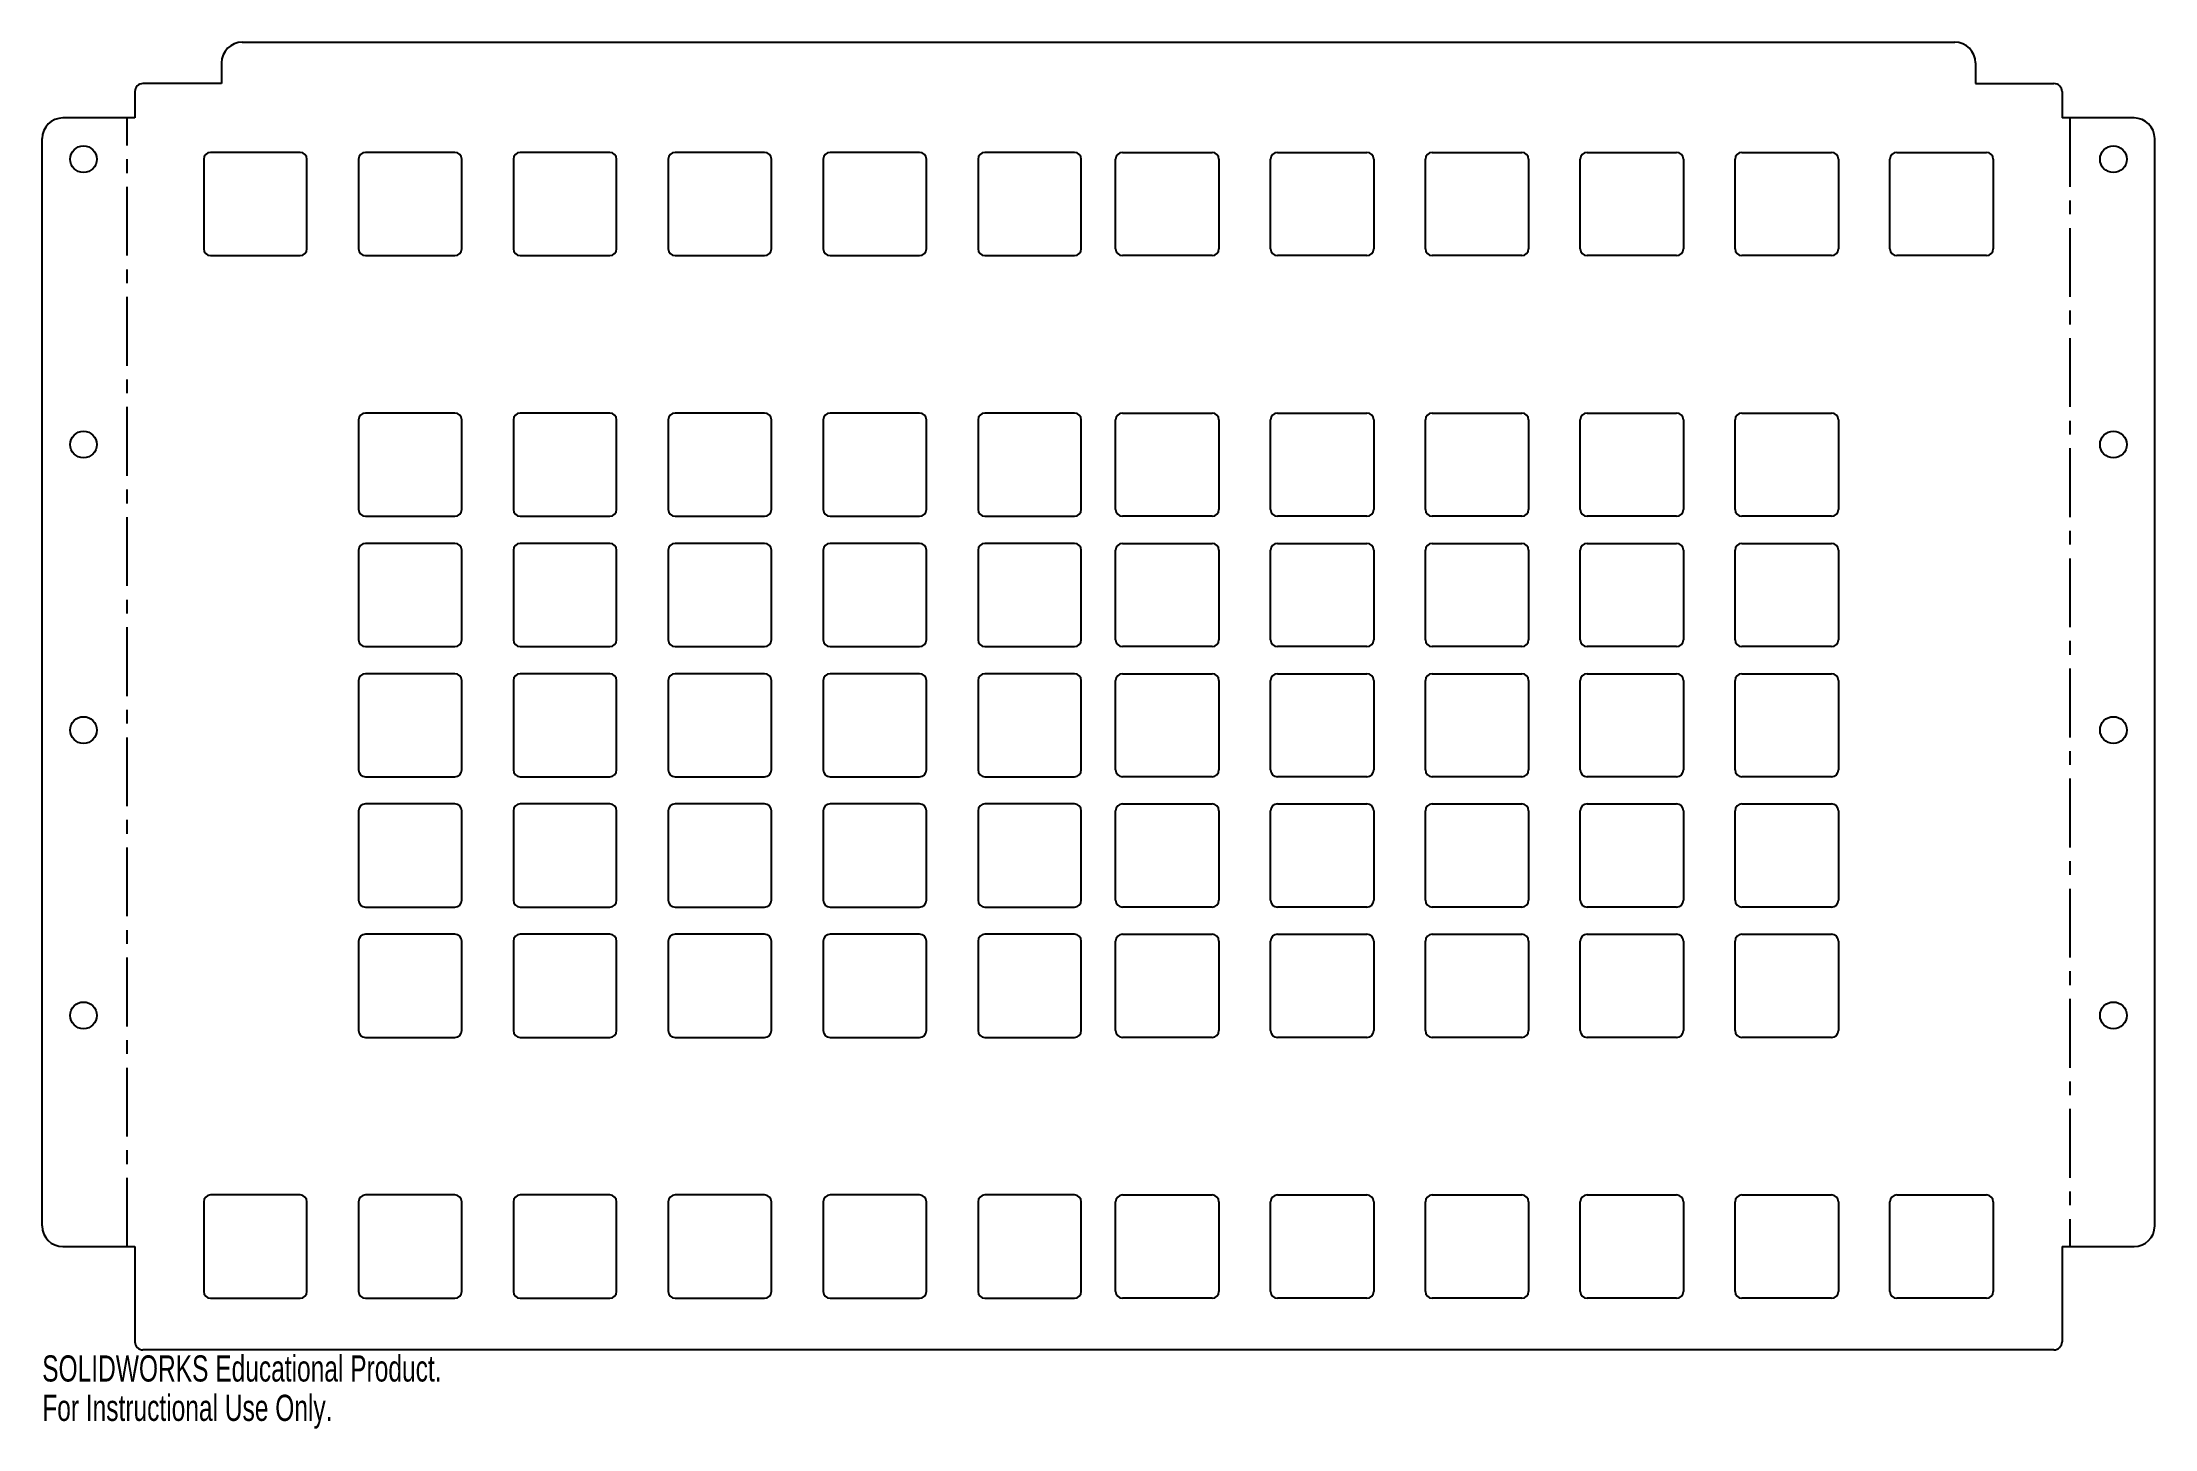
# Model space of a CAD drawing. Header units: inches. Extents: x -2.3 to 13, y -0.6 to 9.5.
import ezdxf

# ---------------------------------------------------------------- set-up
doc = ezdxf.new("R2010")
doc.units = ezdxf.units.IN
doc.header["$MEASUREMENT"] = 0
doc.linetypes.add('CENTERX2', pattern=[0.8, 0.5, -0.1, 0.1, -0.1])
doc.styles.add('SLDTEXTSTYLE0', font='TXT', dxfattribs={"width": 0.7})

msp = doc.modelspace()

# ---------------------------------------------------------------- linework, layer by layer
at = {"color": 7, "linetype": 'Continuous', "lineweight": 25}
for p, q in [((-0.86, 9.5), (11.581, 9.5)), ((-1.01, 9.35), (-1.01, 9.2)), ((11.731, 9.35), (11.731, 9.2)), ((-1.64, 9.141), (-1.64, 8.95)), ((-1.01, 9.2), (-1.581, 9.2)), ((11.731, 9.2), (12.301, 9.2)), ((12.36, 9.141), (12.36, 8.95)), ((-1.64, 8.95), (-2.163, 8.95)), ((12.883, 8.95), (12.36, 8.95)), ((-2.313, 0.9), (-2.313, 8.8)), ((13.033, 0.9), (13.033, 8.8)), ((-1.14, 8.65), (-1.14, 8)), ((-0.44, 8.7), (-1.09, 8.7)), ((-0.39, 8), (-0.39, 8.65)), ((-0.015, 8.65), (-0.015, 8)), ((0.685, 8.7), (0.035, 8.7)), ((0.735, 8), (0.735, 8.65)), ((1.11, 8.65), (1.11, 8)), ((1.81, 8.7), (1.16, 8.7)), ((1.86, 8), (1.86, 8.65)), ((2.235, 8.65), (2.235, 8)), ((2.935, 8.7), (2.285, 8.7)), ((2.985, 8), (2.985, 8.65)), ((3.36, 8.65), (3.36, 8)), ((4.06, 8.7), (3.41, 8.7)), ((4.11, 8), (4.11, 8.65)), ((4.485, 8.65), (4.485, 8)), ((5.185, 8.7), (4.535, 8.7)), ((5.235, 8), (5.235, 8.65)), ((5.485, 8), (5.485, 8.65)), ((5.535, 8.7), (6.185, 8.7)), ((6.235, 8.65), (6.235, 8)), ((6.61, 8), (6.61, 8.65)), ((6.66, 8.7), (7.31, 8.7)), ((7.36, 8.65), (7.36, 8)), ((7.735, 8), (7.735, 8.65)), ((7.785, 8.7), (8.435, 8.7)), ((8.485, 8.65), (8.485, 8)), ((8.86, 8), (8.86, 8.65)), ((8.91, 8.7), (9.56, 8.7)), ((9.61, 8.65), (9.61, 8)), ((9.985, 8), (9.985, 8.65)), ((10.035, 8.7), (10.685, 8.7)), ((10.735, 8.65), (10.735, 8)), ((11.11, 8), (11.11, 8.65)), ((11.16, 8.7), (11.81, 8.7)), ((11.86, 8.65), (11.86, 8)), ((-1.09, 7.95), (-0.44, 7.95)), ((0.035, 7.95), (0.685, 7.95)), ((1.16, 7.95), (1.81, 7.95)), ((2.285, 7.95), (2.935, 7.95)), ((3.41, 7.95), (4.06, 7.95)), ((4.535, 7.95), (5.185, 7.95)), ((6.185, 7.95), (5.535, 7.95)), ((7.31, 7.95), (6.66, 7.95)), ((8.435, 7.95), (7.785, 7.95)), ((9.56, 7.95), (8.91, 7.95)), ((10.685, 7.95), (10.035, 7.95)), ((11.81, 7.95), (11.16, 7.95)), ((-0.015, 6.756), (-0.015, 6.106)), ((0.685, 6.806), (0.035, 6.806)), ((0.735, 6.106), (0.735, 6.756)), ((1.11, 6.756), (1.11, 6.106)), ((1.81, 6.806), (1.16, 6.806)), ((1.86, 6.106), (1.86, 6.756)), ((2.235, 6.756), (2.235, 6.106)), ((2.935, 6.806), (2.285, 6.806)), ((2.985, 6.106), (2.985, 6.756)), ((3.36, 6.756), (3.36, 6.106)), ((4.06, 6.806), (3.41, 6.806)), ((4.11, 6.106), (4.11, 6.756)), ((4.485, 6.756), (4.485, 6.106)), ((5.185, 6.806), (4.535, 6.806)), ((5.235, 6.106), (5.235, 6.756)), ((5.485, 6.106), (5.485, 6.756)), ((5.535, 6.806), (6.185, 6.806)), ((6.235, 6.756), (6.235, 6.106)), ((6.61, 6.106), (6.61, 6.756)), ((6.66, 6.806), (7.31, 6.806)), ((7.36, 6.756), (7.36, 6.106)), ((7.735, 6.106), (7.735, 6.756)), ((7.785, 6.806), (8.435, 6.806)), ((8.485, 6.756), (8.485, 6.106)), ((8.86, 6.106), (8.86, 6.756)), ((8.91, 6.806), (9.56, 6.806)), ((9.61, 6.756), (9.61, 6.106)), ((9.985, 6.106), (9.985, 6.756)), ((10.035, 6.806), (10.685, 6.806)), ((10.735, 6.756), (10.735, 6.106)), ((0.035, 6.056), (0.685, 6.056)), ((1.16, 6.056), (1.81, 6.056)), ((2.285, 6.056), (2.935, 6.056)), ((3.41, 6.056), (4.06, 6.056)), ((4.535, 6.056), (5.185, 6.056)), ((6.185, 6.056), (5.535, 6.056)), ((7.31, 6.056), (6.66, 6.056)), ((8.435, 6.056), (7.785, 6.056)), ((9.56, 6.056), (8.91, 6.056)), ((10.685, 6.056), (10.035, 6.056)), ((0.685, 5.859), (0.035, 5.859)), ((1.81, 5.859), (1.16, 5.859)), ((2.935, 5.859), (2.285, 5.859)), ((4.06, 5.859), (3.41, 5.859)), ((5.185, 5.859), (4.535, 5.859)), ((5.535, 5.859), (6.185, 5.859)), ((6.66, 5.859), (7.31, 5.859)), ((7.785, 5.859), (8.435, 5.859)), ((8.91, 5.859), (9.56, 5.859)), ((10.035, 5.859), (10.685, 5.859)), ((-0.015, 5.809), (-0.015, 5.159)), ((0.735, 5.159), (0.735, 5.809)), ((1.11, 5.809), (1.11, 5.159)), ((1.86, 5.159), (1.86, 5.809)), ((2.235, 5.809), (2.235, 5.159)), ((2.985, 5.159), (2.985, 5.809)), ((3.36, 5.809), (3.36, 5.159)), ((4.11, 5.159), (4.11, 5.809)), ((4.485, 5.809), (4.485, 5.159)), ((5.235, 5.159), (5.235, 5.809)), ((5.485, 5.159), (5.485, 5.809)), ((6.235, 5.809), (6.235, 5.159)), ((6.61, 5.159), (6.61, 5.809)), ((7.36, 5.809), (7.36, 5.159)), ((7.735, 5.159), (7.735, 5.809)), ((8.485, 5.809), (8.485, 5.159)), ((8.86, 5.159), (8.86, 5.809)), ((9.61, 5.809), (9.61, 5.159)), ((9.985, 5.159), (9.985, 5.809)), ((10.735, 5.809), (10.735, 5.159)), ((0.035, 5.109), (0.685, 5.109)), ((1.16, 5.109), (1.81, 5.109)), ((2.285, 5.109), (2.935, 5.109)), ((3.41, 5.109), (4.06, 5.109)), ((4.535, 5.109), (5.185, 5.109)), ((6.185, 5.109), (5.535, 5.109)), ((7.31, 5.109), (6.66, 5.109)), ((8.435, 5.109), (7.785, 5.109)), ((9.56, 5.109), (8.91, 5.109)), ((10.685, 5.109), (10.035, 5.109)), ((0.685, 4.912), (0.035, 4.912)), ((1.81, 4.912), (1.16, 4.912)), ((2.935, 4.912), (2.285, 4.912)), ((4.06, 4.912), (3.41, 4.912)), ((5.185, 4.912), (4.535, 4.912)), ((5.535, 4.912), (6.185, 4.912)), ((6.66, 4.912), (7.31, 4.912)), ((7.785, 4.912), (8.435, 4.912)), ((8.91, 4.912), (9.56, 4.912)), ((10.035, 4.912), (10.685, 4.912)), ((-0.015, 4.862), (-0.015, 4.213)), ((0.735, 4.213), (0.735, 4.862)), ((1.11, 4.862), (1.11, 4.213)), ((1.86, 4.213), (1.86, 4.862)), ((2.235, 4.862), (2.235, 4.213)), ((2.985, 4.213), (2.985, 4.862)), ((3.36, 4.862), (3.36, 4.213)), ((4.11, 4.213), (4.11, 4.862)), ((4.485, 4.862), (4.485, 4.213)), ((5.235, 4.213), (5.235, 4.862)), ((5.485, 4.213), (5.485, 4.862)), ((6.235, 4.862), (6.235, 4.213)), ((6.61, 4.213), (6.61, 4.862)), ((7.36, 4.862), (7.36, 4.213)), ((7.735, 4.213), (7.735, 4.862)), ((8.485, 4.862), (8.485, 4.213)), ((8.86, 4.213), (8.86, 4.862)), ((9.61, 4.862), (9.61, 4.213)), ((9.985, 4.213), (9.985, 4.862)), ((10.735, 4.862), (10.735, 4.213)), ((0.035, 4.162), (0.685, 4.162)), ((1.16, 4.162), (1.81, 4.162)), ((2.285, 4.162), (2.935, 4.162)), ((3.41, 4.162), (4.06, 4.162)), ((4.535, 4.162), (5.185, 4.162)), ((6.185, 4.162), (5.535, 4.162)), ((7.31, 4.162), (6.66, 4.162)), ((8.435, 4.162), (7.785, 4.162)), ((9.56, 4.162), (8.91, 4.162)), ((10.685, 4.162), (10.035, 4.162)), ((-0.015, 3.916), (-0.015, 3.266)), ((0.685, 3.966), (0.035, 3.966)), ((0.735, 3.266), (0.735, 3.916)), ((1.11, 3.916), (1.11, 3.266)), ((1.81, 3.966), (1.16, 3.966)), ((1.86, 3.266), (1.86, 3.916)), ((2.235, 3.916), (2.235, 3.266)), ((2.935, 3.966), (2.285, 3.966)), ((2.985, 3.266), (2.985, 3.916)), ((3.36, 3.916), (3.36, 3.266)), ((4.06, 3.966), (3.41, 3.966)), ((4.11, 3.266), (4.11, 3.916)), ((4.485, 3.916), (4.485, 3.266)), ((5.185, 3.966), (4.535, 3.966)), ((5.235, 3.266), (5.235, 3.916)), ((5.485, 3.266), (5.485, 3.916)), ((5.535, 3.966), (6.185, 3.966)), ((6.235, 3.916), (6.235, 3.266)), ((6.61, 3.266), (6.61, 3.916)), ((6.66, 3.966), (7.31, 3.966)), ((7.36, 3.916), (7.36, 3.266)), ((7.735, 3.266), (7.735, 3.916)), ((7.785, 3.966), (8.435, 3.966)), ((8.485, 3.916), (8.485, 3.266)), ((8.86, 3.266), (8.86, 3.916)), ((8.91, 3.966), (9.56, 3.966)), ((9.61, 3.916), (9.61, 3.266)), ((9.985, 3.266), (9.985, 3.916)), ((10.035, 3.966), (10.685, 3.966)), ((10.735, 3.916), (10.735, 3.266)), ((0.035, 3.216), (0.685, 3.216)), ((1.16, 3.216), (1.81, 3.216)), ((2.285, 3.216), (2.935, 3.216)), ((3.41, 3.216), (4.06, 3.216)), ((4.535, 3.216), (5.185, 3.216)), ((6.185, 3.216), (5.535, 3.216)), ((7.31, 3.216), (6.66, 3.216)), ((8.435, 3.216), (7.785, 3.216)), ((9.56, 3.216), (8.91, 3.216)), ((10.685, 3.216), (10.035, 3.216)), ((-0.015, 2.969), (-0.015, 2.319)), ((0.685, 3.019), (0.035, 3.019)), ((0.735, 2.319), (0.735, 2.969)), ((1.11, 2.969), (1.11, 2.319)), ((1.81, 3.019), (1.16, 3.019)), ((1.86, 2.319), (1.86, 2.969)), ((2.235, 2.969), (2.235, 2.319)), ((2.935, 3.019), (2.285, 3.019)), ((2.985, 2.319), (2.985, 2.969)), ((3.36, 2.969), (3.36, 2.319)), ((4.06, 3.019), (3.41, 3.019)), ((4.11, 2.319), (4.11, 2.969)), ((4.485, 2.969), (4.485, 2.319)), ((5.185, 3.019), (4.535, 3.019)), ((5.235, 2.319), (5.235, 2.969)), ((5.485, 2.319), (5.485, 2.969)), ((5.535, 3.019), (6.185, 3.019)), ((6.235, 2.969), (6.235, 2.319)), ((6.61, 2.319), (6.61, 2.969)), ((6.66, 3.019), (7.31, 3.019)), ((7.36, 2.969), (7.36, 2.319)), ((7.735, 2.319), (7.735, 2.969)), ((7.785, 3.019), (8.435, 3.019)), ((8.485, 2.969), (8.485, 2.319)), ((8.86, 2.319), (8.86, 2.969)), ((8.91, 3.019), (9.56, 3.019)), ((9.61, 2.969), (9.61, 2.319)), ((9.985, 2.319), (9.985, 2.969)), ((10.035, 3.019), (10.685, 3.019)), ((10.735, 2.969), (10.735, 2.319)), ((0.035, 2.269), (0.685, 2.269)), ((1.16, 2.269), (1.81, 2.269)), ((2.285, 2.269), (2.935, 2.269)), ((3.41, 2.269), (4.06, 2.269)), ((4.535, 2.269), (5.185, 2.269)), ((6.185, 2.269), (5.535, 2.269)), ((7.31, 2.269), (6.66, 2.269)), ((8.435, 2.269), (7.785, 2.269)), ((9.56, 2.269), (8.91, 2.269)), ((10.685, 2.269), (10.035, 2.269)), ((-1.14, 1.075), (-1.14, 0.425)), ((-0.44, 1.125), (-1.09, 1.125)), ((-0.39, 0.425), (-0.39, 1.075)), ((-0.015, 1.075), (-0.015, 0.425)), ((0.685, 1.125), (0.035, 1.125)), ((0.735, 0.425), (0.735, 1.075)), ((1.11, 1.075), (1.11, 0.425)), ((1.81, 1.125), (1.16, 1.125)), ((1.86, 0.425), (1.86, 1.075)), ((2.235, 1.075), (2.235, 0.425)), ((2.935, 1.125), (2.285, 1.125)), ((2.985, 0.425), (2.985, 1.075)), ((3.36, 1.075), (3.36, 0.425)), ((4.06, 1.125), (3.41, 1.125)), ((4.11, 0.425), (4.11, 1.075)), ((4.485, 1.075), (4.485, 0.425)), ((5.185, 1.125), (4.535, 1.125)), ((5.235, 0.425), (5.235, 1.075)), ((5.485, 0.425), (5.485, 1.075)), ((5.535, 1.125), (6.185, 1.125)), ((6.235, 1.075), (6.235, 0.425)), ((6.61, 0.425), (6.61, 1.075)), ((6.66, 1.125), (7.31, 1.125)), ((7.36, 1.075), (7.36, 0.425)), ((7.735, 0.425), (7.735, 1.075)), ((7.785, 1.125), (8.435, 1.125)), ((8.485, 1.075), (8.485, 0.425)), ((8.86, 0.425), (8.86, 1.075)), ((8.91, 1.125), (9.56, 1.125)), ((9.61, 1.075), (9.61, 0.425)), ((9.985, 0.425), (9.985, 1.075)), ((10.035, 1.125), (10.685, 1.125)), ((10.735, 1.075), (10.735, 0.425)), ((11.11, 0.425), (11.11, 1.075)), ((11.16, 1.125), (11.81, 1.125)), ((11.86, 1.075), (11.86, 0.425)), ((-2.163, 0.75), (-1.64, 0.75)), ((-1.64, 0.75), (-1.64, 0.059)), ((12.36, 0.75), (12.883, 0.75)), ((12.36, 0.75), (12.36, 0.059)), ((-1.09, 0.375), (-0.44, 0.375)), ((0.035, 0.375), (0.685, 0.375)), ((1.16, 0.375), (1.81, 0.375)), ((2.285, 0.375), (2.935, 0.375)), ((3.41, 0.375), (4.06, 0.375)), ((4.535, 0.375), (5.185, 0.375)), ((6.185, 0.375), (5.535, 0.375)), ((7.31, 0.375), (6.66, 0.375)), ((8.435, 0.375), (7.785, 0.375)), ((9.56, 0.375), (8.91, 0.375)), ((10.685, 0.375), (10.035, 0.375)), ((11.81, 0.375), (11.16, 0.375)), ((12.301, 0), (-1.581, 0))]:
    msp.add_line(p, q, dxfattribs=at)
at = {"color": 7, "linetype": 'CENTERX2'}
for p, q in [((-1.696, 0.75), (-1.696, 8.95)), ((12.417, 8.95), (12.417, 0.75))]:
    msp.add_line(p, q, dxfattribs=at)
at = {"color": 7, "linetype": 'Continuous', "lineweight": 25}
for centre in [(-2.013, 8.65), (12.733, 8.65), (-2.013, 6.577), (12.733, 6.577), (-2.013, 4.503), (12.733, 4.503), (-2.013, 2.43), (12.733, 2.43)]:
    msp.add_circle(centre, 0.097, dxfattribs=at)
for centre, radius, start, end in [((-0.86, 9.35), 0.15, 90, 180), ((11.581, 9.35), 0.15, 0, 90), ((-1.581, 9.141), 0.059, 90, 180), ((12.301, 9.141), 0.059, 0, 90), ((-2.163, 8.8), 0.15, 90, 180), ((12.883, 8.8), 0.15, 0, 90), ((-1.09, 8.65), 0.05, 90, 180), ((-0.44, 8.65), 0.05, 0, 90), ((0.035, 8.65), 0.05, 90, 180), ((0.685, 8.65), 0.05, 0, 90), ((1.16, 8.65), 0.05, 90, 180), ((1.81, 8.65), 0.05, 0, 90), ((2.285, 8.65), 0.05, 90, 180), ((2.935, 8.65), 0.05, 0, 90), ((3.41, 8.65), 0.05, 90, 180), ((4.06, 8.65), 0.05, 0, 90), ((4.535, 8.65), 0.05, 90, 180), ((5.185, 8.65), 0.05, 0, 90), ((5.535, 8.65), 0.05, 90, 180), ((6.185, 8.65), 0.05, 0, 90), ((6.66, 8.65), 0.05, 90, 180), ((7.31, 8.65), 0.05, 0, 90), ((7.785, 8.65), 0.05, 90, 180), ((8.435, 8.65), 0.05, 0, 90), ((8.91, 8.65), 0.05, 90, 180), ((9.56, 8.65), 0.05, 0, 90), ((10.035, 8.65), 0.05, 90, 180), ((10.685, 8.65), 0.05, 0, 90), ((11.16, 8.65), 0.05, 90, 180), ((11.81, 8.65), 0.05, 0, 90), ((-1.09, 8), 0.05, 180, 270), ((-0.44, 8), 0.05, 270, 0), ((0.035, 8), 0.05, 180, 270), ((0.685, 8), 0.05, 270, 0), ((1.16, 8), 0.05, 180, 270), ((1.81, 8), 0.05, 270, 0), ((2.285, 8), 0.05, 180, 270), ((2.935, 8), 0.05, 270, 0), ((3.41, 8), 0.05, 180, 270), ((4.06, 8), 0.05, 270, 0), ((4.535, 8), 0.05, 180, 270), ((5.185, 8), 0.05, 270, 0), ((5.535, 8), 0.05, 180, 270), ((6.185, 8), 0.05, 270, 0), ((6.66, 8), 0.05, 180, 270), ((7.31, 8), 0.05, 270, 0), ((7.785, 8), 0.05, 180, 270), ((8.435, 8), 0.05, 270, 360), ((8.91, 8), 0.05, 180, 270), ((9.56, 8), 0.05, 270, 0), ((10.035, 8), 0.05, 180, 270), ((10.685, 8), 0.05, 270, 0), ((11.16, 8), 0.05, 180, 270), ((11.81, 8), 0.05, 270, 0), ((0.035, 6.756), 0.05, 90, 180), ((0.685, 6.756), 0.05, 0, 90), ((1.16, 6.756), 0.05, 90, 180), ((1.81, 6.756), 0.05, 0, 90), ((2.285, 6.756), 0.05, 90, 180), ((2.935, 6.756), 0.05, 0, 90), ((3.41, 6.756), 0.05, 90, 180), ((4.06, 6.756), 0.05, 0, 90), ((4.535, 6.756), 0.05, 90, 180), ((5.185, 6.756), 0.05, 0, 90), ((5.535, 6.756), 0.05, 90, 180), ((6.185, 6.756), 0.05, 0, 90), ((6.66, 6.756), 0.05, 90, 180), ((7.31, 6.756), 0.05, 0, 90), ((7.785, 6.756), 0.05, 90, 180), ((8.435, 6.756), 0.05, 0, 90), ((8.91, 6.756), 0.05, 90, 180), ((9.56, 6.756), 0.05, 0, 90), ((10.035, 6.756), 0.05, 90, 180), ((10.685, 6.756), 0.05, 0, 90), ((0.035, 6.106), 0.05, 180, 270), ((0.685, 6.106), 0.05, 270, 0), ((1.16, 6.106), 0.05, 180, 270), ((1.81, 6.106), 0.05, 270, 0), ((2.285, 6.106), 0.05, 180, 270), ((2.935, 6.106), 0.05, 270, 0), ((3.41, 6.106), 0.05, 180, 270), ((4.06, 6.106), 0.05, 270, 0), ((4.535, 6.106), 0.05, 180, 270), ((5.185, 6.106), 0.05, 270, 0), ((5.535, 6.106), 0.05, 180, 270), ((6.185, 6.106), 0.05, 270, 0), ((6.66, 6.106), 0.05, 180, 270), ((7.31, 6.106), 0.05, 270, 0), ((7.785, 6.106), 0.05, 180, 270), ((8.435, 6.106), 0.05, 270, 360), ((8.91, 6.106), 0.05, 180, 270), ((9.56, 6.106), 0.05, 270, 360), ((10.035, 6.106), 0.05, 180, 270), ((10.685, 6.106), 0.05, 270, 0), ((0.035, 5.809), 0.05, 90, 180), ((0.685, 5.809), 0.05, 0, 90), ((1.16, 5.809), 0.05, 90, 180), ((1.81, 5.809), 0.05, 0, 90), ((2.285, 5.809), 0.05, 90, 180), ((2.935, 5.809), 0.05, 0, 90), ((3.41, 5.809), 0.05, 90, 180), ((4.06, 5.809), 0.05, 0, 90), ((4.535, 5.809), 0.05, 90, 180), ((5.185, 5.809), 0.05, 0, 90), ((5.535, 5.809), 0.05, 90, 180), ((6.185, 5.809), 0.05, 0, 90), ((6.66, 5.809), 0.05, 90, 180), ((7.31, 5.809), 0.05, 0, 90), ((7.785, 5.809), 0.05, 90, 180), ((8.435, 5.809), 0.05, 0, 90), ((8.91, 5.809), 0.05, 90, 180), ((9.56, 5.809), 0.05, 0, 90), ((10.035, 5.809), 0.05, 90, 180), ((10.685, 5.809), 0.05, 0, 90), ((0.035, 5.159), 0.05, 180, 270), ((0.685, 5.159), 0.05, 270, 0), ((1.16, 5.159), 0.05, 180, 270), ((1.81, 5.159), 0.05, 270, 0), ((2.285, 5.159), 0.05, 180, 270), ((2.935, 5.159), 0.05, 270, 0), ((3.41, 5.159), 0.05, 180, 270), ((4.06, 5.159), 0.05, 270, 0), ((4.535, 5.159), 0.05, 180, 270), ((5.185, 5.159), 0.05, 270, 0), ((5.535, 5.159), 0.05, 180, 270), ((6.185, 5.159), 0.05, 270, 0), ((6.66, 5.159), 0.05, 180, 270), ((7.31, 5.159), 0.05, 270, 0), ((7.785, 5.159), 0.05, 180, 270), ((8.435, 5.159), 0.05, 270, 360), ((8.91, 5.159), 0.05, 180, 270), ((9.56, 5.159), 0.05, 270, 360), ((10.035, 5.159), 0.05, 180, 270), ((10.685, 5.159), 0.05, 270, 0), ((0.035, 4.862), 0.05, 90, 180), ((0.685, 4.862), 0.05, 0, 90), ((1.16, 4.862), 0.05, 90, 180), ((1.81, 4.862), 0.05, 0, 90), ((2.285, 4.862), 0.05, 90, 180), ((2.935, 4.862), 0.05, 360, 90), ((3.41, 4.862), 0.05, 90, 180), ((4.06, 4.862), 0.05, 360, 90), ((4.535, 4.862), 0.05, 90, 180), ((5.185, 4.862), 0.05, 360, 90), ((5.535, 4.862), 0.05, 90, 180), ((6.185, 4.862), 0.05, 360, 90), ((6.66, 4.862), 0.05, 90, 180), ((7.31, 4.862), 0.05, 360, 90), ((7.785, 4.862), 0.05, 90, 180), ((8.435, 4.862), 0.05, 360, 90), ((8.91, 4.862), 0.05, 90, 180), ((9.56, 4.862), 0.05, 0, 90), ((10.035, 4.862), 0.05, 90, 180), ((10.685, 4.862), 0.05, 0, 90), ((0.035, 4.213), 0.05, 180, 270), ((0.685, 4.213), 0.05, 270, 0), ((1.16, 4.213), 0.05, 180, 270), ((1.81, 4.213), 0.05, 270, 0), ((2.285, 4.213), 0.05, 180, 270), ((2.935, 4.213), 0.05, 270, 0), ((3.41, 4.213), 0.05, 180, 270), ((4.06, 4.213), 0.05, 270, 0), ((4.535, 4.213), 0.05, 180, 270), ((5.185, 4.213), 0.05, 270, 0), ((5.535, 4.213), 0.05, 180, 270), ((6.185, 4.213), 0.05, 270, 0), ((6.66, 4.213), 0.05, 180, 270), ((7.31, 4.213), 0.05, 270, 0), ((7.785, 4.213), 0.05, 180, 270), ((8.435, 4.213), 0.05, 270, 360), ((8.91, 4.213), 0.05, 180, 270), ((9.56, 4.213), 0.05, 270, 0), ((10.035, 4.213), 0.05, 180, 270), ((10.685, 4.213), 0.05, 270, 0), ((0.035, 3.916), 0.05, 90, 180), ((0.685, 3.916), 0.05, 0, 90), ((1.16, 3.916), 0.05, 90, 180), ((1.81, 3.916), 0.05, 0, 90), ((2.285, 3.916), 0.05, 90, 180), ((2.935, 3.916), 0.05, 360, 90), ((3.41, 3.916), 0.05, 90, 180), ((4.06, 3.916), 0.05, 0, 90), ((4.535, 3.916), 0.05, 90, 180), ((5.185, 3.916), 0.05, 360, 90), ((5.535, 3.916), 0.05, 90, 180), ((6.185, 3.916), 0.05, 0, 90), ((6.66, 3.916), 0.05, 90, 180), ((7.31, 3.916), 0.05, 0, 90), ((7.785, 3.916), 0.05, 90, 180), ((8.435, 3.916), 0.05, 0, 90), ((8.91, 3.916), 0.05, 90, 180), ((9.56, 3.916), 0.05, 0, 90), ((10.035, 3.916), 0.05, 90, 180), ((10.685, 3.916), 0.05, 0, 90), ((0.035, 3.266), 0.05, 180, 270), ((0.685, 3.266), 0.05, 270, 0), ((1.16, 3.266), 0.05, 180, 270), ((1.81, 3.266), 0.05, 270, 0), ((2.285, 3.266), 0.05, 180, 270), ((2.935, 3.266), 0.05, 270, 0), ((3.41, 3.266), 0.05, 180, 270), ((4.06, 3.266), 0.05, 270, 0), ((4.535, 3.266), 0.05, 180, 270), ((5.185, 3.266), 0.05, 270, 0), ((5.535, 3.266), 0.05, 180, 270), ((6.185, 3.266), 0.05, 270, 0), ((6.66, 3.266), 0.05, 180, 270), ((7.31, 3.266), 0.05, 270, 0), ((7.785, 3.266), 0.05, 180, 270), ((8.435, 3.266), 0.05, 270, 0), ((8.91, 3.266), 0.05, 180, 270), ((9.56, 3.266), 0.05, 270, 0), ((10.035, 3.266), 0.05, 180, 270), ((10.685, 3.266), 0.05, 270, 0), ((0.035, 2.969), 0.05, 90, 180), ((0.685, 2.969), 0.05, 0, 90), ((1.16, 2.969), 0.05, 90, 180), ((1.81, 2.969), 0.05, 0, 90), ((2.285, 2.969), 0.05, 90, 180), ((2.935, 2.969), 0.05, 0, 90), ((3.41, 2.969), 0.05, 90, 180), ((4.06, 2.969), 0.05, 0, 90), ((4.535, 2.969), 0.05, 90, 180), ((5.185, 2.969), 0.05, 0, 90), ((5.535, 2.969), 0.05, 90, 180), ((6.185, 2.969), 0.05, 0, 90), ((6.66, 2.969), 0.05, 90, 180), ((7.31, 2.969), 0.05, 0, 90), ((7.785, 2.969), 0.05, 90, 180), ((8.435, 2.969), 0.05, 0, 90), ((8.91, 2.969), 0.05, 90, 180), ((9.56, 2.969), 0.05, 360, 90), ((10.035, 2.969), 0.05, 90, 180), ((10.685, 2.969), 0.05, 0, 90), ((0.035, 2.319), 0.05, 180, 270), ((0.685, 2.319), 0.05, 270, 0), ((1.16, 2.319), 0.05, 180, 270), ((1.81, 2.319), 0.05, 270, 0), ((2.285, 2.319), 0.05, 180, 270), ((2.935, 2.319), 0.05, 270, 0), ((3.41, 2.319), 0.05, 180, 270), ((4.06, 2.319), 0.05, 270, 0), ((4.535, 2.319), 0.05, 180, 270), ((5.185, 2.319), 0.05, 270, 0), ((5.535, 2.319), 0.05, 180, 270), ((6.185, 2.319), 0.05, 270, 0), ((6.66, 2.319), 0.05, 180, 270), ((7.31, 2.319), 0.05, 270, 0), ((7.785, 2.319), 0.05, 180, 270), ((8.435, 2.319), 0.05, 270, 0), ((8.91, 2.319), 0.05, 180, 270), ((9.56, 2.319), 0.05, 270, 0), ((10.035, 2.319), 0.05, 180, 270), ((10.685, 2.319), 0.05, 270, 0), ((-1.09, 1.075), 0.05, 90, 180), ((-0.44, 1.075), 0.05, 0, 90), ((0.035, 1.075), 0.05, 90, 180), ((0.685, 1.075), 0.05, 0, 90), ((1.16, 1.075), 0.05, 90, 180), ((1.81, 1.075), 0.05, 0, 90), ((2.285, 1.075), 0.05, 90, 180), ((2.935, 1.075), 0.05, 0, 90), ((3.41, 1.075), 0.05, 90, 180), ((4.06, 1.075), 0.05, 0, 90), ((4.535, 1.075), 0.05, 90, 180), ((5.185, 1.075), 0.05, 0, 90), ((5.535, 1.075), 0.05, 90, 180), ((6.185, 1.075), 0.05, 0, 90), ((6.66, 1.075), 0.05, 90, 180), ((7.31, 1.075), 0.05, 0, 90), ((7.785, 1.075), 0.05, 90, 180), ((8.435, 1.075), 0.05, 0, 90), ((8.91, 1.075), 0.05, 90, 180), ((9.56, 1.075), 0.05, 0, 90), ((10.035, 1.075), 0.05, 90, 180), ((10.685, 1.075), 0.05, 0, 90), ((11.16, 1.075), 0.05, 90, 180), ((11.81, 1.075), 0.05, 0, 90), ((-2.163, 0.9), 0.15, 180, 270), ((12.883, 0.9), 0.15, 270, 0), ((-1.09, 0.425), 0.05, 180, 270), ((-0.44, 0.425), 0.05, 270, 0), ((0.035, 0.425), 0.05, 180, 270), ((0.685, 0.425), 0.05, 270, 0), ((1.16, 0.425), 0.05, 180, 270), ((1.81, 0.425), 0.05, 270, 0), ((2.285, 0.425), 0.05, 180, 270), ((2.935, 0.425), 0.05, 270, 0), ((3.41, 0.425), 0.05, 180, 270), ((4.06, 0.425), 0.05, 270, 0), ((4.535, 0.425), 0.05, 180, 270), ((5.185, 0.425), 0.05, 270, 0), ((5.535, 0.425), 0.05, 180, 270), ((6.185, 0.425), 0.05, 270, 0), ((6.66, 0.425), 0.05, 180, 270), ((7.31, 0.425), 0.05, 270, 0), ((7.785, 0.425), 0.05, 180, 270), ((8.435, 0.425), 0.05, 270, 0), ((8.91, 0.425), 0.05, 180, 270), ((9.56, 0.425), 0.05, 270, 0), ((10.035, 0.425), 0.05, 180, 270), ((10.685, 0.425), 0.05, 270, 0), ((11.16, 0.425), 0.05, 180, 270), ((11.81, 0.425), 0.05, 270, 360), ((-1.581, 0.059), 0.059, 180, 270), ((12.301, 0.059), 0.059, 270, 0)]:
    msp.add_arc(centre, radius, start, end, dxfattribs=at)

# ---------------------------------------------------------------- texts
at = {"color": 7, "linetype": 'Continuous', "char_height": 0.1903, "attachment_point": 1, "style": 'SLDTEXTSTYLE0'}
for s, insert in [('SOLIDWORKS Educational Product.', (-2.313, -0.04)), ('For Instructional Use Only.', (-2.313, -0.326))]:
    msp.add_mtext(s, dxfattribs=dict(at, insert=insert))

doc.saveas('drawing.dxf')
